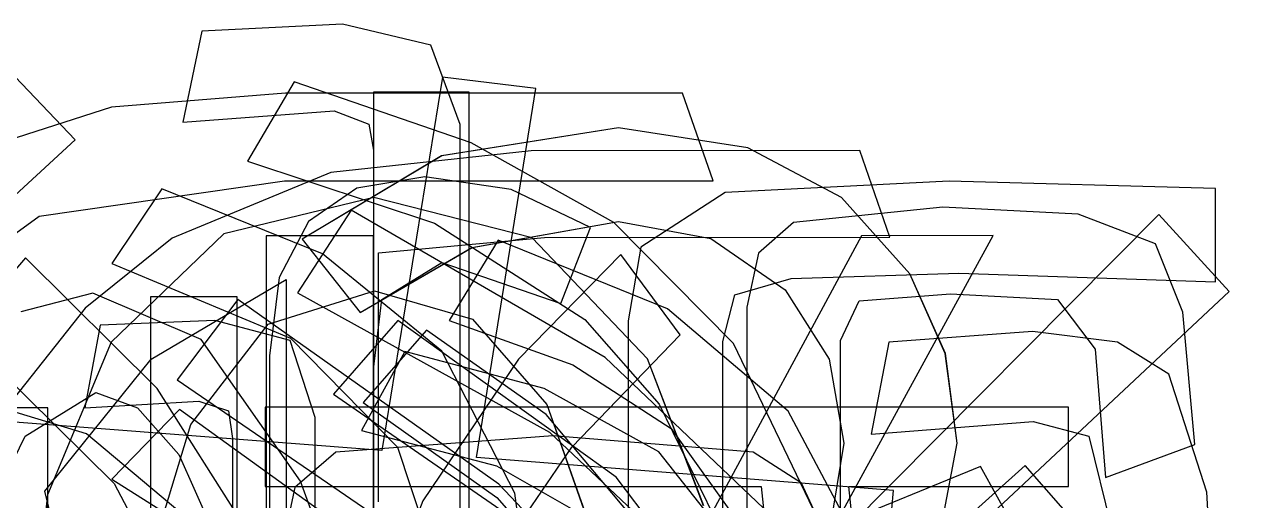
# Model space of a CAD drawing. Extents: x -746 to 461, y 75 to 845.
# Drawn here: x -2.11 to 5.23, y 323.58 to 326.46 of the extents above; entities that cross this region are included whole.
import ezdxf

# ---------------------------------------------------------------- set-up
doc = ezdxf.new("R2010")
doc.units = 0

msp = doc.modelspace()

# ---------------------------------------------------------------- linework, layer by layer
at = {"layer": 'Layer 1'}
for p, q in [((-0.186266, 326.463624), (-1.039423, 326.422137)), ((0.348827, 326.33606), (-0.186266, 326.463624)), ((-1.039423, 326.422137), (-1.153158, 325.869829)), ((0.524651, 325.856), (0.348827, 326.33606)), ((-1.80566, 325.762967), (-2.209802, 326.187711)), ((-0.47978, 326.114795), (-0.763131, 325.635018)), ((0.591323, 325.744555), (-0.47978, 326.114795)), ((0.417693, 326.142845), (0.051933, 323.881115)), ((0.417693, 326.142845), (0.051933, 323.881115)), ((0.984113, 326.073701), (0.417693, 326.142845)), ((0.984113, 326.073701), (0.417693, 326.142845)), ((-0.531706, 326.046), (-1.585913, 325.961369)), ((1.871693, 326.046706), (-0.531706, 326.046)), ((0.579966, 326.053), (0, 326.053)), ((0, 326.053), (0, 320)), ((0.580248, 326.053), (0, 326.053)), ((0, 326.053), (0, 320)), ((0.579966, 326.053), (0, 326.053)), ((0, 326.053), (0, 320)), ((0.579966, 326.053), (0, 326.053)), ((0, 326.053), (0, 320)), ((0.580248, 326.053), (0, 326.053)), ((0, 326.053), (0, 320)), ((0.579966, 326.053), (0, 326.053)), ((0, 326.053), (0, 320)), ((0.579962, 322.517593), (0.579966, 326.053)), ((0.579962, 322.517593), (0.579966, 326.053)), ((0.579962, 322.517593), (0.579966, 326.053)), ((0.579972, 322.517593), (0.579966, 326.053)), ((0.580244, 322.517593), (0.580248, 326.053)), ((0.580254, 322.517593), (0.580248, 326.053)), ((0.625127, 323.839631), (0.984113, 326.073701)), ((0.625127, 323.839631), (0.984113, 326.073701)), ((2.05796, 325.515), (1.871693, 326.046706)), ((-1.585913, 325.961369), (-2.379136, 325.707616)), ((-1.153158, 325.869829), (-0.238194, 325.938692)), ((-0.238194, 325.938692), (-0.027656, 325.859387)), ((-0.027656, 325.859387), (0.000002, 325.700496)), ((1.484762, 325.835488), (0.413376, 325.667213)), ((1.484762, 325.835488), (0.413376, 325.667213)), ((1.485046, 325.835488), (0.413414, 325.667213)), ((1.484772, 325.835488), (0.413596, 325.667213)), ((0.524651, 320), (0.524651, 325.856)), ((2.268492, 325.714697), (1.484762, 325.835488)), ((2.268492, 325.714697), (1.484762, 325.835488)), ((2.268502, 325.714697), (1.484772, 325.835488)), ((2.268776, 325.714697), (1.485046, 325.835488)), ((-2.99043, 324.678957), (-1.80566, 325.762967)), ((1.45711, 325.26192), (0.591323, 325.744555)), ((0.413376, 325.667213), (-0.431528, 325.162389)), ((0.413376, 325.667213), (-0.431528, 325.162389)), ((0.413414, 325.667213), (-0.431524, 325.162389)), ((0.413596, 325.667213), (-0.431518, 325.162389)), ((0.95645, 325.697), (-0.257386, 325.56492)), ((0.000002, 325.700496), (0, 320)), ((2.94527, 325.697933), (0.95645, 325.697)), ((2.834734, 325.41346), (2.268492, 325.714697)), ((2.834734, 325.41346), (2.268492, 325.714697)), ((2.834957, 325.41346), (2.268502, 325.714697)), ((2.835018, 325.41346), (2.268776, 325.714697)), ((3.12815, 325.173), (2.94527, 325.697933)), ((-0.763131, 325.635018), (0.369462, 325.258463)), ((-2.023533, 325.300412), (-0.538763, 325.514618)), ((-0.257386, 325.56492), (-1.21892, 325.16868)), ((-0.538763, 325.514618), (2.05796, 325.515)), ((0.311008, 325.538987), (-0.099991, 325.471245)), ((0.834847, 325.462152), (0.311008, 325.538987)), ((3.48741, 325.513873), (2.13049, 325.444729)), ((5.10003, 325.469), (3.48741, 325.513873)), ((-1.281002, 325.466558), (-1.584955, 325.014156)), ((-0.308112, 325.07367), (-1.281002, 325.466558)), ((-0.099991, 325.471245), (-0.393595, 325.267983)), ((1.315718, 325.231647), (0.834847, 325.462152)), ((2.13049, 325.444729), (1.619386, 325.1134)), ((5.100024, 324.903656), (5.10003, 325.469)), ((0.003383, 325.414432), (-0.905652, 325.19504)), ((0.003383, 325.414432), (-0.905652, 325.19504)), ((0.003383, 325.414432), (-0.905652, 325.19504)), ((0.003383, 325.414432), (-0.905652, 325.19504)), ((0.003383, 325.414432), (-0.905652, 325.19504)), ((0.003663, 325.414432), (-0.905478, 325.19504)), ((0.003663, 325.414432), (-0.905478, 325.19504)), ((0.003663, 325.414432), (-0.905478, 325.19504)), ((0.003663, 325.414432), (-0.905478, 325.19504)), ((0.003663, 325.414432), (-0.905478, 325.19504)), ((0.961562, 325.170028), (0.003383, 325.414432)), ((0.961668, 325.170028), (0.003383, 325.414432)), ((0.961668, 325.170028), (0.003383, 325.414432)), ((0.961562, 325.170028), (0.003383, 325.414432)), ((0.961562, 325.170028), (0.003383, 325.414432)), ((0.961809, 325.170028), (0.003663, 325.414432)), ((0.961703, 325.170028), (0.003663, 325.414432)), ((0.961597, 325.170028), (0.003663, 325.414432)), ((0.961597, 325.170028), (0.003663, 325.414432)), ((0.961703, 325.170028), (0.003663, 325.414432)), ((3.249213, 324.951569), (2.834734, 325.41346)), ((3.249213, 324.951569), (2.834734, 325.41346)), ((3.249223, 324.951569), (2.834957, 325.41346)), ((3.249497, 324.951569), (2.835018, 325.41346)), ((-2.907452, 324.66513), (-2.023533, 325.300412)), ((-0.134894, 325.338239), (-0.459167, 324.837577)), ((1.404377, 324.445638), (-0.134894, 325.338239)), ((3.449603, 325.355286), (2.545081, 325.26187)), ((4.757986, 325.310579), (2.686476, 323.224959)), ((4.268047, 325.313799), (3.449603, 325.355286)), ((4.737664, 325.134024), (4.268047, 325.313799)), ((5.18273, 324.84463), (4.757986, 325.310579)), ((-0.393595, 325.267983), (-0.569776, 324.929148)), ((0.369462, 325.258463), (1.281289, 324.674899)), ((0.597171, 325.11046), (1.484759, 325.269069)), ((0.597171, 325.11046), (1.484759, 325.269069)), ((0.597181, 325.11046), (1.484769, 325.269069)), ((0.597457, 325.11046), (1.485045, 325.269069)), ((1.135943, 324.772472), (1.315718, 325.231647)), ((2.180554, 324.53005), (1.45711, 325.26192)), ((1.484759, 325.269069), (2.044088, 325.165529)), ((1.484759, 325.269069), (2.044088, 325.165529)), ((1.484769, 325.269069), (2.044098, 325.165529)), ((1.485045, 325.269069), (2.044233, 325.165529)), ((2.545081, 325.26187), (2.332603, 325.077121)), ((-1.21892, 325.16868), (-1.746569, 324.743125)), ((-0.905652, 325.19504), (-1.588627, 324.537286)), ((-0.905652, 325.19504), (-1.588627, 324.537286)), ((-0.905652, 325.19504), (-1.588627, 324.537286)), ((-0.905652, 325.19504), (-1.588627, 324.537286)), ((-0.905652, 325.19504), (-1.588627, 324.537286)), ((-0.905478, 325.19504), (-1.588347, 324.537286)), ((-0.905478, 325.19504), (-1.588347, 324.537286)), ((-0.905478, 325.19504), (-1.588347, 324.537286)), ((-0.905478, 325.19504), (-1.588347, 324.537286)), ((-0.905478, 325.19504), (-1.588347, 324.537286)), ((0, 325.183), (-0.649393, 325.183)), ((-0.649393, 325.183), (-0.649393, 319.454465)), ((0, 325.183), (-0.649393, 325.183)), ((-0.649393, 325.183), (-0.649393, 319.454465)), ((0, 325.183), (-0.649393, 325.183)), ((-0.649393, 325.183), (-0.649393, 319.454465)), ((0, 325.183), (-0.649111, 325.183)), ((-0.649111, 325.183), (-0.649111, 319.454465)), ((-0.431528, 325.162389), (-0.079315, 324.71676)), ((-0.431528, 325.162389), (-0.079315, 324.71676)), ((-0.431524, 325.162389), (-0.079311, 324.71676)), ((-0.431518, 325.162389), (-0.079305, 324.71676)), ((0, 322.69), (0, 325.183)), ((0, 322.69), (0, 325.183)), ((0, 322.69), (0, 325.183)), ((0, 322.69), (0, 325.183)), ((0.030762, 325.07943), (1.035752, 325.172563)), ((0.756085, 325.155344), (0.459175, 324.66852)), ((1.780447, 324.73932), (0.756085, 325.155344)), ((1.660873, 324.437097), (0.961562, 325.170028)), ((1.660873, 324.437097), (0.961562, 325.170028)), ((1.660873, 324.437097), (0.961562, 325.170028)), ((1.660873, 324.437097), (0.961597, 325.170028)), ((1.660873, 324.437097), (0.961597, 325.170028)), ((1.660873, 324.437097), (0.961668, 325.170028)), ((1.660873, 324.437097), (0.961668, 325.170028)), ((1.660873, 324.437097), (0.961703, 325.170028)), ((1.660873, 324.437097), (0.961703, 325.170028)), ((1.660873, 324.437097), (0.961809, 325.170028)), ((1.035752, 325.172563), (3.12815, 325.173)), ((2.95571, 325.183), (1.89202, 323.21111)), ((2.95599, 325.183), (1.8923, 323.21111)), ((2.95571, 325.183), (1.8923, 323.21111)), ((2.95571, 325.183), (1.8923, 323.21111)), ((2.044088, 325.165529), (2.493139, 324.854767)), ((2.044088, 325.165529), (2.493139, 324.854767)), ((2.044098, 325.165529), (2.493149, 324.854767)), ((2.044233, 325.165529), (2.493145, 324.854767)), ((2.703684, 323.263355), (3.753554, 325.183315)), ((2.703684, 323.263355), (3.753264, 325.183315)), ((2.703684, 323.263355), (3.753264, 325.183315)), ((2.703686, 323.263355), (3.753266, 325.183315)), ((3.753264, 325.183315), (2.95571, 325.183)), ((3.753264, 325.183315), (2.95571, 325.183)), ((3.753266, 325.183315), (2.95571, 325.183)), ((3.753554, 325.183315), (2.95599, 325.183)), ((0.414588, 324.48245), (-0.308112, 325.07367)), ((-0.079315, 324.71676), (0.597171, 325.11046)), ((-0.079315, 324.71676), (0.597171, 325.11046)), ((-0.079311, 324.71676), (0.597457, 325.11046)), ((-0.079305, 324.71676), (0.597181, 325.11046)), ((0.030762, 323.57), (0.030762, 325.07943)), ((1.4986, 325.069), (0.879652, 324.435412)), ((1.857867, 324.58195), (1.4986, 325.069)), ((1.619386, 325.1134), (1.543468, 324.668054)), ((2.332603, 325.077121), (2.26173, 324.750766)), ((4.902375, 324.719756), (4.737664, 325.134024)), ((-2.1065, 325.0484), (-2.496531, 324.595998)), ((-1.309575, 324.257612), (-2.1065, 325.0484)), ((-1.584955, 325.014156), (-0.501611, 324.56179)), ((0.051929, 324.796744), (0.414584, 325.02111)), ((0.414584, 325.02111), (1.135943, 324.772472)), ((-0.569776, 324.929148), (-0.628509, 324.454687)), ((2.189191, 324.824069), (2.531244, 324.924258)), ((2.531244, 324.924258), (3.546114, 324.955302)), ((3.463984, 324.469044), (3.249213, 324.951569)), ((3.463984, 324.469044), (3.249213, 324.951569)), ((3.464099, 324.469044), (3.249223, 324.951569)), ((3.464268, 324.469044), (3.249497, 324.951569)), ((3.546114, 324.955302), (5.100024, 324.903656)), ((-1.345959, 324.434049), (-0.528608, 324.916653)), ((-0.637294, 324.646045), (0.006488, 324.84801)), ((-0.637294, 324.646045), (0.006488, 324.84801)), ((-0.637294, 324.646045), (0.006488, 324.84801)), ((-0.637223, 324.646045), (0.00677, 324.84801)), ((-0.637223, 324.646045), (0.00677, 324.84801)), ((-0.637153, 324.646045), (0.006768, 324.84801)), ((-0.637153, 324.646045), (0.006768, 324.84801)), ((-0.637082, 324.646045), (0.00705, 324.84801)), ((-0.637082, 324.646045), (0.00705, 324.84801)), ((-0.637082, 324.646045), (0.00705, 324.84801)), ((-0.528608, 324.916653), (-0.528602, 321.899)), ((0.006488, 324.84801), (0.600636, 324.676278)), ((0.006488, 324.84801), (0.600636, 324.676278)), ((0.006488, 324.84801), (0.600636, 324.676278)), ((0.006768, 324.84801), (0.600669, 324.676278)), ((0.006768, 324.84801), (0.600669, 324.676278)), ((0.00677, 324.84801), (0.600812, 324.676278)), ((0.00677, 324.84801), (0.600812, 324.676278)), ((0.00705, 324.84801), (0.600951, 324.676278)), ((0.00705, 324.84801), (0.600845, 324.676278)), ((0.00705, 324.84801), (0.600845, 324.676278)), ((2.493139, 324.854767), (2.759839, 324.434397)), ((2.493139, 324.854767), (2.759839, 324.434397)), ((2.493145, 324.854767), (2.759845, 324.434397)), ((2.493149, 324.854767), (2.75999, 324.434397)), ((3.01442, 322.81404), (5.18273, 324.84463)), ((-1.698971, 324.834177), (-2.135604, 324.721994)), ((-1.042805, 324.554495), (-1.698971, 324.834177)), ((-0.825217, 324.813), (-1.34987, 324.813)), ((-1.34987, 324.813), (-1.34987, 320.431517)), ((-0.821826, 324.796244), (-1.187868, 324.309411)), ((-0.825217, 320.432), (-0.825217, 324.813)), ((0.760591, 323.677374), (-0.821826, 324.796244)), ((-0.459167, 324.837577), (1.066912, 323.993241)), ((0, 324.372), (0.051929, 324.796744)), ((2.11666, 324.541), (2.189191, 324.824069)), ((2.82815, 324.547), (2.941885, 324.788864)), ((2.941885, 324.788864), (3.494476, 324.830351)), ((3.494476, 324.830351), (4.143587, 324.795637)), ((4.143587, 324.795637), (4.371622, 324.495353)), ((-1.746569, 324.743125), (-2.182144, 324.191627)), ((2.512102, 324.119515), (1.780447, 324.73932)), ((2.26173, 324.750766), (2.26173, 322.32)), ((4.975859, 323.918774), (4.902375, 324.719756)), ((-1.653821, 324.640646), (-1.746954, 324.139702)), ((-0.959837, 324.668304), (-1.653821, 324.640646)), ((-1.105182, 324.040008), (-0.637294, 324.646045)), ((-1.105182, 324.040008), (-0.637153, 324.646045)), ((-1.105182, 324.040008), (-0.637153, 324.646045)), ((-1.105182, 324.040008), (-0.637294, 324.646045)), ((-1.105182, 324.040008), (-0.637294, 324.646045)), ((-1.1049, 324.040008), (-0.637082, 324.646045)), ((-1.1049, 324.040008), (-0.637082, 324.646045)), ((-1.1049, 324.040008), (-0.637223, 324.646045)), ((-1.1049, 324.040008), (-0.637223, 324.646045)), ((-1.1049, 324.040008), (-0.637082, 324.646045)), ((-0.504048, 324.547231), (-0.959837, 324.668304)), ((0.14845, 324.66838), (-0.241582, 324.22267)), ((1.469424, 323.71959), (0.14845, 324.66838)), ((0.459175, 324.66852), (1.207699, 324.399915)), ((0.600636, 324.676278), (1.049578, 324.160799)), ((0.600636, 324.676278), (1.049578, 324.160799)), ((0.600636, 324.676278), (1.049578, 324.160799)), ((0.600669, 324.676278), (1.049578, 324.160799)), ((0.600669, 324.676278), (1.049578, 324.160799)), ((0.600812, 324.676278), (1.04986, 324.160799)), ((0.600812, 324.676278), (1.04986, 324.160799)), ((0.600845, 324.676278), (1.04986, 324.160799)), ((0.600845, 324.676278), (1.04986, 324.160799)), ((0.600951, 324.676278), (1.04986, 324.160799)), ((1.281289, 324.674899), (1.73019, 324.161506)), ((1.543468, 324.668054), (1.54347, 322.666)), ((-2.496531, 324.595998), (-1.570385, 323.681879)), ((-0.441954, 323.694847), (-1.042805, 324.554495)), ((-0.501611, 324.56179), (0.145065, 323.902206)), ((0.321451, 324.61), (-0.062089, 324.171709)), ((0.321451, 324.61), (-0.062089, 324.171709)), ((0.321169, 324.61), (-0.062088, 324.171709)), ((0.321169, 324.61), (-0.062088, 324.171709)), ((1.04648, 324.099), (0.321169, 324.61)), ((1.04648, 324.099), (0.321169, 324.61)), ((1.04648, 324.099), (0.321451, 324.61)), ((1.04648, 324.099), (0.321451, 324.61)), ((1.201736, 323.901653), (1.857867, 324.58195)), ((3.991744, 324.602756), (3.121654, 324.537281)), ((3.991744, 324.602756), (3.121654, 324.537281)), ((3.992034, 324.602756), (3.121661, 324.537281)), ((3.992034, 324.602756), (3.121661, 324.537281)), ((4.507116, 324.538021), (3.991744, 324.602756)), ((4.507082, 324.538021), (3.991744, 324.602756)), ((4.50716, 324.538021), (3.992034, 324.602756)), ((4.50716, 324.538021), (3.992034, 324.602756)), ((-1.588627, 324.537286), (-1.974318, 323.612726)), ((-1.588627, 324.537286), (-1.974318, 323.612726)), ((-1.588627, 324.537286), (-1.974318, 323.612726)), ((-1.588627, 324.537286), (-1.974318, 323.612726)), ((-1.588627, 324.537286), (-1.974318, 323.612726)), ((-1.588347, 324.537286), (-1.974286, 323.612726)), ((-1.588347, 324.537286), (-1.974286, 323.612726)), ((-1.588347, 324.537286), (-1.974286, 323.612726)), ((-1.588347, 324.537286), (-1.974286, 323.612726)), ((-1.588347, 324.537286), (-1.974286, 323.612726)), ((-0.352213, 324.081), (-0.504048, 324.547231)), ((0.189941, 324.481794), (-0.072808, 324.002017)), ((1.034029, 324.257463), (0.189941, 324.481794)), ((0.856477, 323.622589), (0.414588, 324.48245)), ((2.11666, 322.666), (2.11666, 324.541)), ((2.66587, 323.52174), (2.180554, 324.53005)), ((2.82815, 322.32), (2.82815, 324.547)), ((3.121654, 324.537281), (3.01441, 323.981304)), ((3.121654, 324.537281), (3.01441, 323.981304)), ((3.121661, 324.537281), (3.014699, 323.981304)), ((3.121661, 324.537281), (3.014699, 323.981304)), ((4.371622, 324.495353), (4.433711, 323.718396)), ((4.816679, 324.343958), (4.507082, 324.538021)), ((4.816961, 324.343958), (4.507116, 324.538021)), ((4.816969, 324.343958), (4.50716, 324.538021)), ((4.816969, 324.343958), (4.50716, 324.538021)), ((-1.989108, 323.635643), (-1.345959, 324.434049)), ((-0.628509, 324.454687), (-0.628508, 321.775)), ((0.879652, 324.435412), (0.30029, 323.57746)), ((2.686476, 323.224959), (1.404377, 324.445638)), ((1.999963, 323.546226), (1.660873, 324.437097)), ((2.000104, 323.546226), (1.660873, 324.437097)), ((2.000351, 323.546226), (1.660873, 324.437097)), ((2.000104, 323.546226), (1.660873, 324.437097)), ((2.000104, 323.546226), (1.660873, 324.437097)), ((1.999963, 323.546226), (1.660873, 324.437097)), ((1.999963, 323.546226), (1.660873, 324.437097)), ((1.999963, 323.546226), (1.660873, 324.437097)), ((1.999963, 323.546226), (1.660873, 324.437097)), ((2.000104, 323.546226), (1.660873, 324.437097)), ((2.759839, 324.434397), (2.848739, 323.925974)), ((2.759839, 324.434397), (2.848739, 323.925974)), ((2.759845, 324.434397), (2.848745, 323.925974)), ((2.75999, 324.434397), (2.849031, 323.925974)), ((3.535668, 323.925979), (3.463984, 324.469044)), ((3.535668, 323.925979), (3.463984, 324.469044)), ((3.535678, 323.925979), (3.464099, 324.469044)), ((3.535952, 323.925979), (3.464268, 324.469044)), ((0, 321.775), (0, 324.372)), ((1.207699, 324.399915), (1.802555, 324.015741)), ((5.048383, 323.62909), (4.816679, 324.343958)), ((5.048101, 323.62909), (4.816961, 324.343958)), ((5.048673, 323.62909), (4.816969, 324.343958)), ((5.048673, 323.62909), (4.816969, 324.343958)), ((-0.69426, 323.28733), (-1.309575, 324.257612)), ((-1.187868, 324.309411), (0.298737, 323.29147)), ((1.729741, 323.87417), (1.034029, 324.257463)), ((-1.737773, 323.982893), (-2.438107, 324.195336)), ((-2.109893, 323.967471), (-1.68148, 324.233324)), ((-1.68148, 324.233324), (-1.429597, 324.139309)), ((-0.241582, 324.22267), (1.047997, 323.332789)), ((-1.9716, 324.14), (-2.53802, 324.14)), ((-1.9716, 319.271), (-1.9716, 324.14)), ((-1.746954, 324.139702), (-1.056357, 324.181189)), ((-1.174046, 324.12951), (-1.584961, 323.708435)), ((-1.429597, 324.139309), (-1.177714, 323.857122)), ((-0.253895, 323.466569), (-1.174046, 324.12951)), ((-1.056357, 324.181189), (-0.876864, 324.122487)), ((-0.876864, 324.122487), (-0.852875, 323.953436)), ((4.20934, 324.144), (-0.655884, 324.144)), ((-0.655884, 324.144), (-0.655884, 323.664)), ((-0.062089, 324.171709), (0.747641, 323.595905)), ((-0.062089, 324.171709), (0.747641, 323.595905)), ((-0.062088, 324.171709), (0.747536, 323.595905)), ((-0.062088, 324.171709), (0.747536, 323.595905)), ((1.049578, 324.160799), (1.316278, 323.407266)), ((1.049578, 324.160799), (1.316278, 323.407266)), ((1.049578, 324.160799), (1.316278, 323.407266)), ((1.049578, 324.160799), (1.316278, 323.407266)), ((1.049578, 324.160799), (1.316278, 323.407266)), ((1.04986, 324.160799), (1.316701, 323.407266)), ((1.04986, 324.160799), (1.31656, 323.407266)), ((1.04986, 324.160799), (1.316418, 323.407266)), ((1.04986, 324.160799), (1.316418, 323.407266)), ((1.04986, 324.160799), (1.31656, 323.407266)), ((1.73019, 324.161506), (2.062199, 323.48452)), ((2.951076, 323.295982), (2.512102, 324.119515)), ((4.20934, 323.664), (4.20934, 324.144)), ((0.051933, 323.881115), (-2.806977, 324.102095)), ((0.051933, 323.881115), (-2.806977, 324.102095)), ((-1.322705, 323.326088), (-1.105182, 324.040008)), ((-1.322705, 323.326088), (-1.105182, 324.040008)), ((-1.322705, 323.326088), (-1.105182, 324.040008)), ((-1.322599, 323.326088), (-1.105182, 324.040008)), ((-1.322599, 323.326088), (-1.105182, 324.040008)), ((-1.322564, 323.326088), (-1.1049, 324.040008)), ((-1.322564, 323.326088), (-1.1049, 324.040008)), ((-1.322458, 323.326088), (-1.1049, 324.040008)), ((-1.322458, 323.326088), (-1.1049, 324.040008)), ((-1.322458, 323.326088), (-1.1049, 324.040008)), ((-0.352217, 318.359508), (-0.352213, 324.081)), ((2.06163, 322.89), (1.04648, 324.099)), ((2.06163, 322.89), (1.04648, 324.099)), ((2.06163, 322.89), (1.04648, 324.099)), ((2.06163, 322.89), (1.04648, 324.099)), ((3.01441, 323.981304), (3.995414, 324.057221)), ((3.01441, 323.981304), (3.995131, 324.057221)), ((3.014699, 323.981304), (3.995138, 324.057221)), ((3.014699, 323.981304), (3.995138, 324.057221)), ((3.995131, 324.057221), (4.333233, 323.967475)), ((3.995138, 324.057221), (4.333522, 323.967475)), ((3.995138, 324.057221), (4.333522, 323.967475)), ((3.995414, 324.057221), (4.333516, 323.967475)), ((-2.376345, 323.419469), (-2.109893, 323.967471)), ((-0.977327, 323.345848), (-1.737773, 323.982893)), ((1.087688, 323.970693), (-0.228032, 323.870786)), ((-0.072808, 324.002017), (0.746588, 323.788622)), ((1.066912, 323.993241), (2.316773, 322.814047)), ((2.299548, 323.870786), (1.087688, 323.970693)), ((1.802555, 324.015741), (2.323008, 323.288137)), ((4.333233, 323.967475), (4.468417, 323.418553)), ((4.333516, 323.967475), (4.468418, 323.418553)), ((4.333522, 323.967475), (4.468424, 323.418553)), ((4.333522, 323.967475), (4.468424, 323.418553)), ((-0.852875, 323.953436), (-0.852875, 318.826)), ((0.145065, 323.902206), (0.35906, 323.258352)), ((0.642337, 323.08335), (1.201736, 323.901653)), ((2.848739, 323.925974), (2.766683, 323.421855)), ((2.848739, 323.925974), (2.766683, 323.421855)), ((2.848745, 323.925974), (2.766795, 323.421855)), ((2.849031, 323.925974), (2.766834, 323.421855)), ((3.383833, 323.130995), (3.535668, 323.925979)), ((3.383833, 323.130995), (3.535668, 323.925979)), ((3.383976, 323.130995), (3.535952, 323.925979)), ((3.383984, 323.130995), (3.535678, 323.925979)), ((4.433711, 323.718396), (4.975859, 323.918774)), ((-1.177714, 323.857122), (-0.438575, 322.189192)), ((-0.228032, 323.870786), (-0.476564, 323.656615)), ((3.149317, 323.639536), (0.625127, 323.839631)), ((3.149317, 323.639536), (0.625127, 323.839631)), ((2.356591, 323.079152), (1.729741, 323.87417)), ((2.593164, 323.684202), (2.299548, 323.870786)), ((3.677352, 323.785053), (0.579962, 322.517593)), ((3.677352, 323.785053), (0.579962, 322.517593)), ((3.677352, 323.785053), (0.579962, 322.517593)), ((3.677072, 323.785053), (0.579972, 322.517593)), ((3.677634, 323.785053), (0.580244, 322.517593)), ((3.677354, 323.785053), (0.580254, 322.517593)), ((0.746588, 323.788622), (1.381202, 323.425155)), ((3.946594, 323.791254), (2.171984, 322.192744)), ((3.967196, 323.26012), (3.677072, 323.785053)), ((3.967476, 323.26012), (3.677352, 323.785053)), ((3.967476, 323.26012), (3.677352, 323.785053)), ((3.967476, 323.26012), (3.677352, 323.785053)), ((3.967478, 323.26012), (3.677354, 323.785053)), ((3.967758, 323.26012), (3.677634, 323.785053)), ((4.344245, 323.339134), (3.946594, 323.791254)), ((-1.584961, 323.708435), (-0.922692, 323.291311)), ((-1.570385, 323.681879), (-0.946281, 322.506988)), ((0.16126, 322.071822), (-0.441954, 323.694847)), ((2.171984, 322.192744), (0.760591, 323.677374)), ((2.49682, 322.379), (1.469424, 323.71959)), ((2.748563, 323.345853), (2.593164, 323.684202)), ((-1.974286, 323.612726), (-2.102838, 322.420626)), ((-1.974286, 323.612726), (-2.102838, 322.420626)), ((-1.974286, 323.612726), (-2.102838, 322.420626)), ((-1.974286, 323.612726), (-2.102838, 322.420626)), ((-1.974286, 323.612726), (-2.102838, 322.420626)), ((-1.974318, 323.612726), (-2.102835, 322.420626)), ((-1.974318, 323.612726), (-2.102835, 322.420626)), ((-1.974318, 323.612726), (-2.102835, 322.420626)), ((-1.974318, 323.612726), (-2.102835, 322.420626)), ((-1.974318, 323.612726), (-2.102835, 322.420626)), ((-1.761073, 322.679193), (-1.989108, 323.635643)), ((-0.655884, 323.664), (2.34809, 323.664)), ((-0.476564, 323.656615), (-0.559361, 323.263162)), ((0.747536, 323.595905), (1.395022, 322.869819)), ((0.747536, 323.595905), (1.395022, 322.869819)), ((0.747641, 323.595905), (1.395021, 322.869819)), ((0.747641, 323.595905), (1.395021, 322.869819)), ((1.02193, 322.383), (0.856477, 323.622589)), ((2.34809, 323.664), (2.696916, 320.47348)), ((2.87979, 323.66352), (4.20934, 323.664)), ((3.26333, 320), (2.87979, 323.66352)), ((3.104162, 323.131819), (3.149317, 323.639536)), ((3.104162, 323.131819), (3.149317, 323.639536)), ((5.23465, 320), (5.048101, 323.62909)), ((5.23465, 320), (5.048383, 323.62909)), ((5.23494, 320), (5.048673, 323.62909)), ((5.23494, 320), (5.048673, 323.62909)), ((0.30029, 323.57746), (-0.300278, 322.04753))]:
    msp.add_line(p, q, dxfattribs=at)

doc.saveas('drawing.dxf')
